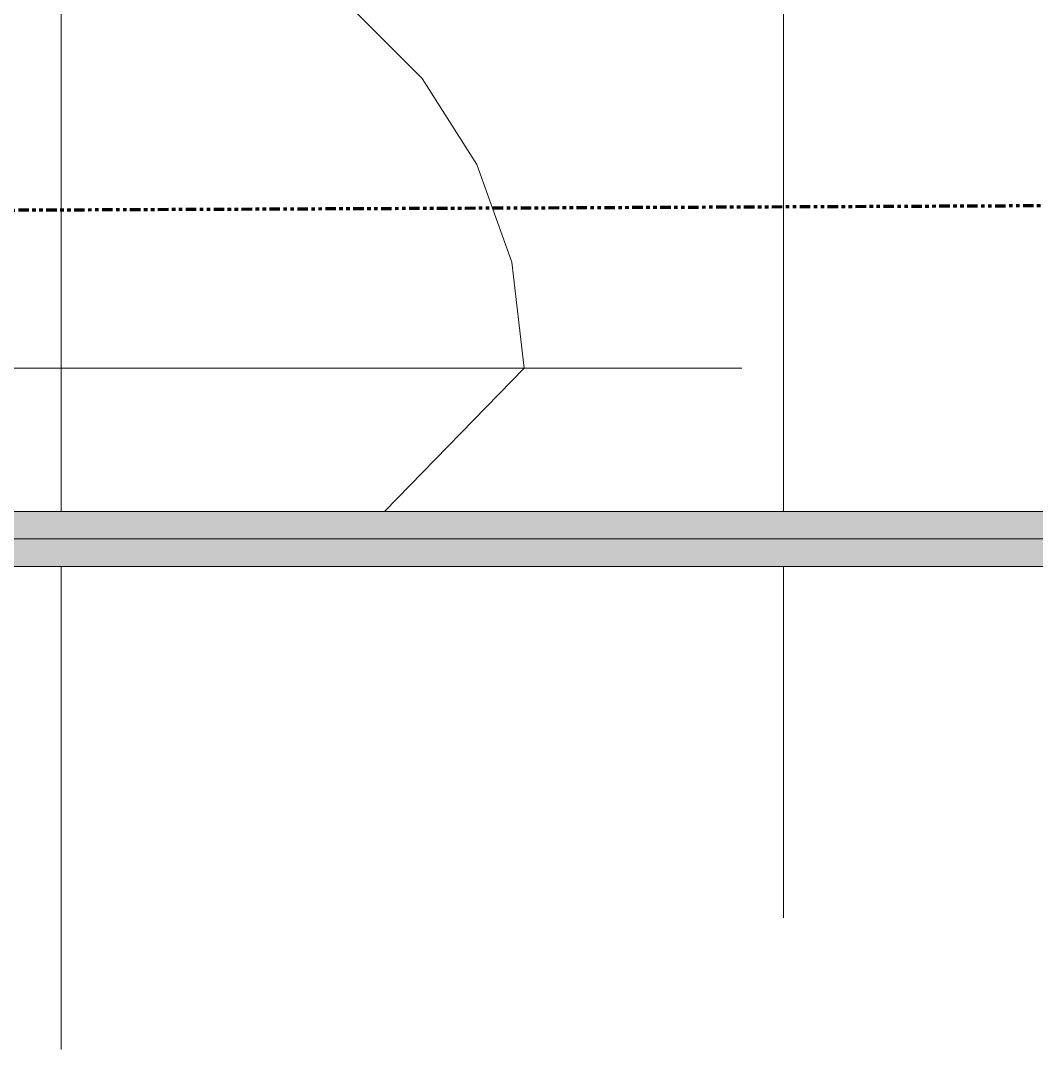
# Model space of a CAD drawing. Header units: inches. Extents: x 9391 to 11530, y 1186 to 2858.
# Drawn here: x 11206.75 to 11243.15, y 2586.29 to 2623.14 of the extents above; entities that cross this region are included whole.
import ezdxf

# ---------------------------------------------------------------- set-up
doc = ezdxf.new("R2010")
doc.units = ezdxf.units.IN
doc.header["$MEASUREMENT"] = 0
doc.linetypes.add('Double Dash 3_8_', pattern=[1, 0.375, -0.125, 0.125, -0.125, 0.125, -0.125])
for name, color, linetype, lineweight in [('A-DETL-GENF-1', 254, 'Continuous', 9), ('A-FLOR-HRAL', 11, 'Continuous', 9), ('C-PROP-LINE', 91, 'Double Dash 3_8_', 211)]:
    doc.layers.add(name, color=color, linetype=linetype, lineweight=lineweight)

# ---------------------------------------------------------------- blocks, each defined once
blk = doc.blocks.new('holly 26751 - holly 26751-1542755-FLOOR PLAN - ROOF')
at = {"layer": 'A-DETL-GENF-1'}
for p, q in [((0, -2.304), (0, -3.474)), ((0, -3.474), (0, -3.644)), ((0, -3.644), (0, -3.76)), ((0, -3.76), (0, -4.313)), ((0, -4.313), (0, -4.388)), ((0, -4.388), (0, -4.821)), ((0, -4.821), (0, -5.05)), ((0, -5.05), (0, -5.255)), ((0, -5.255), (0, -5.395)), ((0, -5.395), (0, -5.429)), ((0, -5.429), (0, -5.548)), ((0, -5.548), (0, -5.685)), ((0, -5.685), (0, -5.826)), ((0, -5.826), (0, -5.958)), ((0, -5.958), (0, -6.069)), ((0, -6.069), (0, -6.145)), ((0, -6.145), (0, -6.173)), ((0, -6.173), (0, -6.394)), ((0, -6.394), (0, -6.655)), ((0, -6.655), (0, -6.93)), ((0, -6.93), (0, -7.195)), ((0, -7.195), (0, -7.422)), ((0, -7.422), (0, -7.586)), ((0, -7.586), (0, -7.661)), ((0, -7.661), (0, -8.088)), ((0, -8.088), (0, -8.108)), ((0, -8.108), (0, -8.201)), ((0, -8.201), (0, -8.943)), ((0, -8.794), (0, -8.776)), ((0, -8.776), (0, -8.791)), ((0, -8.791), (0, -8.852)), ((0, -9.001), (0, -8.794)), ((0, -8.852), (0, -9.128)), ((0, -8.943), (0, -9.001)), ((0, -9.128), (0, -10.399)), ((0, -10.399), (0, -10.489)), ((0, -10.489), (0, -12.572)), ((0, -12.572), (0, -12.126)), ((0, -12.126), (0, -13.316)), ((0, -14.358), (0, -13.316)), ((0, -14.358), (0, -15.548)), ((0, -15.548), (0, -15.995)), ((0, -15.995), (0, -16.143)), ((0, -16.143), (0, -17.632)), ((0, -17.632), (0, -16.888)), ((0, -16.888), (0, -17.185)), ((0, -17.185), (0, -20.459)), ((0, -19.908), (0, -19.219)), ((0, -20.792), (0, -19.908)), ((0, -20.459), (0, -20.31)), ((0, -20.31), (0, -20.384)), ((0, -20.384), (0, -20.547)), ((0, -20.547), (0, -20.775)), ((0, -22.753), (0, -25.37)), ((0, -25.37), (0, -24.774)), ((0, -24.774), (0, -24.923)), ((0, -24.923), (0, -25.667)), ((0, -25.667), (0, -27.751)), ((0, -27.751), (0, -28.048)), ((0, -28.048), (0, -27.899)), ((0, -27.899), (0, -28.346)), ((0, -28.346), (0, -28.583)), ((0, -28.583), (0, -28.856)), ((0, -28.856), (0, -29.139)), ((0, -29.139), (0, -29.403)), ((0, -29.403), (0, -29.625)), ((0, -29.625), (0, -29.777)), ((0, -29.777), (0, -29.834)), ((0, -29.834), (0, -30.727)), ((0, -30.73), (0, -30.429)), ((0, -30.429), (0, -30.477)), ((0, -30.477), (0, -30.771)), ((0, -30.727), (0, -31.068)), ((0, -30.747), (0, -30.727)), ((0, -30.727), (0, -30.935)), ((0, -30.987), (0, -30.73)), ((0, -30.818), (0, -30.747)), ((0, -30.771), (0, -31.263)), ((0, -31.26), (0, -30.818)), ((0, -30.935), (0, -32.951)), ((0, -31.174), (0, -30.987)), ((0, -31.068), (0, -31.24)), ((0, -31.267), (0, -31.174)), ((0, -31.24), (0, -31.267)), ((0, -31.322), (0, -31.26)), ((0, -31.263), (0, -31.322)), ((0, -31.374), (0, -31.322)), ((0, -31.322), (0, -31.416)), ((0, -31.477), (0, -31.374)), ((0, -31.616), (0, -31.477)), ((0, -31.774), (0, -31.616)), ((0, -31.918), (0, -31.768)), ((0, -31.768), (0, -32.364)), ((0, -31.937), (0, -31.774)), ((0, -32.591), (0, -31.918)), ((0, -32.089), (0, -31.937)), ((0, -32.215), (0, -32.089)), ((0, -32.661), (0, -32.215)), ((0, -33.06), (0, -32.364)), ((0, -32.364), (0, -32.645)), ((0, -32.364), (0, -33.405)), ((0, -32.666), (0, -32.591)), ((0, -32.645), (0, -32.675)), ((0, -32.675), (0, -32.659)), ((0, -32.659), (0, -32.666)), ((0, -33.703), (0, -32.661)), ((0, -32.661), (0, -32.959)), ((0, -34.893), (0, -32.661)), ((0, -32.951), (0, -33.108)), ((0, -32.959), (0, -34.298)), ((0, -33.12), (0, -33.06)), ((0, -33.108), (0, -33.12)), ((0, -35.18), (0, -33.108)), ((0, -33.108), (0, -34.893)), ((0, -33.405), (0, -33.703)), ((0, -34.298), (0, -34.149)), ((0, -34.149), (0, -35.14)), ((0, -35.14), (0, -35.274)), ((0, -35.34), (0, -35.18)), ((0, -35.274), (0, -35.34))]:
    blk.add_line(p, q, dxfattribs=at)
blk = doc.blocks.new('magnolia 26756 - magnolia 26756-V110-FLOOR PLAN - ROOF')
at = {"layer": 'A-DETL-GENF-1'}
for p, q in [((0, 11.923), (0, 14.121)), ((0, 13.199), (0, 12.304)), ((10.372, 12.942), (12.942, 10.372)), ((0, 12.304), (0, 12.095)), ((0, 12.095), (0, 11.97)), ((0, 11.953), (0, 12.066)), ((0, 12.066), (0, 11.691)), ((0, 11.97), (0, 11.953)), ((0, 11.4), (0, 11.923)), ((0, 11.691), (0, 11.351)), ((0, 10.869), (0, 11.4)), ((0, 11.351), (0, 10.417)), ((0, -5.132), (0, 10.933)), ((0, 10.933), (0, 10.847)), ((0, 10.814), (0, 10.869)), ((0, 10.847), (0, 10.791)), ((0, 10.776), (0, 10.814)), ((0, 10.791), (0, 10.762)), ((0, 10.758), (0, 10.776)), ((0, 10.762), (0, 10.758)), ((0, 10.417), (0, 10.09)), ((12.942, 10.372), (14.902, 7.292)), ((0, 10.09), (0, 9.733)), ((0, 9.733), (0, 9.283)), ((0, 9.283), (0, 9.122)), ((0, 9.122), (0, 8.999)), ((0, 8.999), (0, 8.907)), ((0, 8.907), (0, 8.799)), ((0, 8.799), (0, 8.585)), ((0, 8.585), (0, 8.333)), ((0, 8.333), (0, 8.057)), ((0, 8.057), (0, 7.775)), ((0, 7.775), (0, 7.5)), ((0, 7.5), (0, 7.247)), ((0, 7.247), (0, 7.033)), ((0, 7.033), (0, 6.281)), ((14.902, 7.292), (16.151, 3.801)), ((0, 6.281), (0, 5.713)), ((0, 5.713), (0, 5.443)), ((0, 5.2), (0, 5.479)), ((0, 5.479), (0, 5.462)), ((0, 5.462), (0, 5.384)), ((0, 5.443), (0, 5.2)), ((0, 5.384), (0, 5.033)), ((0, 5.033), (0, 4.537)), ((0, 4.537), (0, 4.077)), ((0, 4.077), (0, 3.662)), ((16.151, 3.801), (16.589, 0)), ((0, 3.662), (0, 3.304)), ((0, 3.304), (0, 3.012)), ((0, 3.012), (0, 2.796)), ((0, 2.796), (0, 2.666)), ((0, 2.666), (0, 1.882)), ((0, 2.466), (0, 2.584)), ((0, 2.584), (0, 2.516)), ((0, 2.516), (0, 2.362)), ((0, 2.41), (0, 2.466)), ((0, 2.287), (0, 2.41)), ((0, 2.362), (0, 2.1)), ((0, 2.09), (0, 2.287)), ((0, 2.1), (0, 1.726)), ((0, 0.432), (0, 2.09)), ((0, 1.882), (0, 1.251)), ((0, 1.726), (0, 1.471)), ((0, 1.471), (0, 1.304)), ((0, 1.304), (0, 1.196)), ((0, 1.035), (0, 1.267)), ((0, 1.267), (0, 0.495)), ((0, 1.251), (0, 1.067)), ((0, 1.196), (0, 0.933)), ((0, 1.067), (0, 1.086)), ((0, 1.086), (0, 1.044)), ((0, 1.044), (0, 0.979)), ((0, 0.936), (0, 1.035)), ((0, 0.979), (0, 0.93)), ((0, 0.93), (0, 0.936)), ((0, 0.933), (0, 0.102)), ((0, 0.495), (0, 0.424)), ((0, 0.406), (0, 0.432)), ((0, 0.424), (0, 0.406)), ((-1.471, 0), (-1.304, 0)), ((-1.304, 0), (-1.196, 0)), ((-1.196, 0), (-0.933, 0)), ((-0.933, 0), (-0.103, 0)), ((-0.103, 0), (2.133, 0)), ((0, 0.102), (0, -2.133)), ((1.825, 0), (1.78, 0)), ((1.78, 0), (1.788, 0)), ((1.788, 0), (1.867, 0)), ((2.076, 0), (1.825, 0)), ((1.867, 0), (4.463, 0)), ((2.133, 0), (2.076, 0)), ((4.463, 0), (6.666, 0)), ((4.842, 0), (4.632, 0)), ((4.632, 0), (4.644, 0)), ((4.644, 0), (5.23, 0)), ((6.666, 0), (4.842, 0)), ((5.23, 0), (6.019, 0)), ((6.019, 0), (7.6, 0)), ((7.404, 0), (7.2, 0)), ((7.2, 0), (7.842, 0)), ((7.87, 0), (7.404, 0)), ((7.6, 0), (7.794, 0)), ((7.794, 0), (7.947, 0)), ((7.842, 0), (8.497, 0)), ((8.24, 0), (7.87, 0)), ((7.947, 0), (8.199, 0)), ((8.199, 0), (8.362, 0)), ((8.723, 0), (8.24, 0)), ((8.45, 0), (8.266, 0)), ((8.266, 0), (9.94, 0)), ((8.362, 0), (8.45, 0)), ((8.497, 0), (9.149, 0)), ((9.333, 0), (8.723, 0)), ((9.149, 0), (10.391, 0)), ((9.477, 0), (9.333, 0)), ((9.679, 0), (9.477, 0)), ((10.48, 0), (9.679, 0)), ((9.94, 0), (10.249, 0)), ((10.249, 0), (10.457, 0)), ((10.391, 0), (11.459, 0)), ((10.457, 0), (10.533, 0)), ((10.533, 0), (10.48, 0)), ((11.459, 0), (11.598, 0)), ((11.598, 0), (11.881, 0)), ((11.881, 0), (12.138, 0)), ((12.138, 0), (12.246, 0)), ((12.246, 0), (12.333, 0)), ((12.333, 0), (12.451, 0)), ((12.451, 0), (12.501, 0)), ((12.501, 0), (12.534, 0)), ((12.534, 0), (12.586, 0)), ((12.586, 0), (12.707, 0)), ((12.707, 0), (12.933, 0)), ((12.933, 0), (13.286, 0)), ((13.286, 0), (13.413, 0)), ((13.413, 0), (13.985, 0)), ((13.985, 0), (14.123, 0)), ((14.123, 0), (14.275, 0)), ((14.275, 0), (14.437, 0)), ((14.437, 0), (14.603, 0)), ((14.603, 0), (14.77, 0)), ((14.77, 0), (14.932, 0)), ((14.932, 0), (15.161, 0)), ((15.161, 0), (15.873, 0)), ((15.873, 0), (16.71, 0)), ((16.71, 0), (17.096, 0)), ((17.096, 0), (17.416, 0)), ((17.416, 0), (17.565, 0)), ((17.445, 0), (17.422, 0)), ((17.422, 0), (17.465, 0)), ((17.732, 0), (17.445, 0)), ((17.465, 0), (17.599, 0)), ((17.565, 0), (17.671, 0)), ((17.599, 0), (17.868, 0)), ((17.671, 0), (17.705, 0)), ((17.705, 0), (17.726, 0)), ((17.726, 0), (17.732, 0)), ((17.868, 0), (18.034, 0)), ((18.034, 0), (18.131, 0)), ((18.131, 0), (18.259, 0)), ((18.259, 0), (18.36, 0)), ((18.36, 0), (18.532, 0)), ((18.532, 0), (18.961, 0)), ((18.961, 0), (19.363, 0)), ((19.363, 0), (19.701, 0)), ((19.921, 0), (19.599, 0)), ((19.599, 0), (21.356, 0)), ((19.701, 0), (19.932, 0)), ((20.019, 0), (19.921, 0)), ((19.932, 0), (20.019, 0)), ((22.013, 0), (20.465, 0)), ((21.356, 0), (21.706, 0)), ((21.706, 0), (21.954, 0)), ((21.954, 0), (22.065, 0)), ((22.065, 0), (22.013, 0)), ((6.833, 0), (-3.186, 0)), ((-0.432, 0), (-2.09, 0)), ((-1.882, 0), (-1.251, 0)), ((-1.035, 0), (-1.267, 0)), ((-1.267, 0), (-0.495, 0)), ((-1.251, 0), (-1.067, 0)), ((-1.067, 0), (-1.086, 0)), ((-1.086, 0), (-1.044, 0)), ((-1.044, 0), (-0.979, 0)), ((-0.936, 0), (-1.035, 0)), ((-0.979, 0), (-0.93, 0)), ((-0.93, 0), (-0.936, 0)), ((-0.495, 0), (-0.424, 0)), ((-0.406, 0), (-0.432, 0)), ((-0.424, 0), (-0.406, 0)), ((7.156, 0), (6.833, 0)), ((7.553, 0), (7.156, 0)), ((7.993, 0), (7.553, 0)), ((8.443, 0), (7.993, 0)), ((8.871, 0), (8.443, 0)), ((9.245, 0), (8.871, 0)), ((9.533, 0), (9.245, 0)), ((13.536, 0), (9.533, 0)), ((16.589, 0), (11.589, -5.129)), ((13.243, 0), (12.399, 0)), ((12.399, 0), (12.581, 0)), ((12.581, 0), (12.768, 0)), ((12.768, 0), (12.983, 0)), ((12.983, 0), (14.532, 0)), ((13.605, 0), (13.243, 0)), ((14.449, 0), (13.332, 0)), ((13.332, 0), (14.028, 0)), ((13.564, 0), (13.466, 0)), ((13.466, 0), (13.554, 0)), ((14.132, 0), (13.536, 0)), ((13.554, 0), (13.635, 0)), ((13.683, 0), (13.564, 0)), ((13.927, 0), (13.605, 0)), ((13.635, 0), (13.704, 0)), ((13.819, 0), (13.683, 0)), ((13.704, 0), (13.755, 0)), ((13.775, 0), (13.732, 0)), ((13.732, 0), (13.886, 0)), ((13.755, 0), (13.78, 0)), ((13.78, 0), (13.775, 0)), ((14.26, 0), (13.819, 0)), ((13.886, 0), (14.029, 0)), ((14.211, 0), (13.927, 0)), ((14.028, 0), (14.399, 0)), ((14.029, 0), (14.166, 0)), ((14.507, 0), (14.132, 0)), ((14.166, 0), (14.614, 0)), ((14.457, 0), (14.211, 0)), ((14.399, 0), (14.26, 0)), ((14.655, 0), (14.449, 0)), ((14.666, 0), (14.457, 0)), ((14.684, 0), (14.507, 0)), ((14.532, 0), (14.642, 0)), ((14.614, 0), (14.799, 0)), ((14.642, 0), (14.692, 0)), ((14.818, 0), (14.655, 0)), ((14.84, 0), (14.666, 0)), ((14.692, 0), (14.684, 0)), ((14.799, 0), (15.038, 0)), ((14.932, 0), (14.818, 0)), ((15.183, 0), (14.84, 0)), ((15.177, 0), (14.932, 0)), ((14.932, 0), (15.832, 0)), ((15.087, 0), (14.932, 0)), ((15.038, 0), (15.183, 0)), ((15.216, 0), (15.087, 0)), ((15.651, 0), (15.177, 0)), ((15.183, 0), (15.345, 0)), ((15.319, 0), (15.183, 0)), ((15.703, 0), (15.199, 0)), ((15.199, 0), (16.958, 0)), ((15.329, 0), (15.216, 0)), ((15.466, 0), (15.319, 0)), ((15.436, 0), (15.329, 0)), ((15.345, 0), (15.443, 0)), ((15.549, 0), (15.436, 0)), ((15.443, 0), (15.603, 0)), ((17.156, 0), (15.466, 0)), ((15.832, 0), (15.549, 0)), ((16.324, 0), (15.599, 0)), ((15.599, 0), (15.645, 0)), ((15.603, 0), (15.866, 0)), ((15.649, 0), (15.64, 0)), ((15.64, 0), (15.649, 0)), ((15.645, 0), (15.649, 0)), ((15.649, 0), (15.703, 0)), ((16.432, 0), (15.651, 0)), ((15.803, 0), (15.703, 0)), ((15.703, 0), (15.832, 0)), ((15.862, 0), (15.803, 0)), ((15.832, 0), (16.066, 0)), ((15.866, 0), (15.862, 0)), ((19.399, 0), (15.932, 0)), ((15.932, 0), (16.229, 0)), ((16.066, 0), (16.384, 0)), ((16.229, 0), (17.41, 0)), ((16.307, 0), (16.266, 0)), ((16.266, 0), (16.492, 0)), ((18.039, 0), (16.307, 0)), ((16.817, 0), (16.324, 0)), ((16.384, 0), (16.762, 0)), ((16.544, 0), (16.399, 0)), ((16.399, 0), (17.601, 0)), ((16.602, 0), (16.432, 0)), ((16.492, 0), (16.666, 0)), ((16.706, 0), (16.544, 0)), ((17.429, 0), (16.602, 0)), ((16.666, 0), (16.816, 0)), ((16.885, 0), (16.706, 0)), ((16.762, 0), (18.158, 0)), ((16.816, 0), (17.014, 0)), ((16.978, 0), (16.817, 0)), ((17.503, 0), (16.885, 0)), ((16.958, 0), (17.732, 0)), ((17.083, 0), (16.978, 0)), ((17.014, 0), (17.678, 0)), ((17.36, 0), (17.083, 0)), ((17.517, 0), (17.156, 0)), ((17.865, 0), (17.36, 0)), ((17.41, 0), (17.609, 0)), ((17.599, 0), (17.429, 0)), ((17.732, 0), (17.503, 0)), ((17.526, 0), (17.507, 0)), ((17.507, 0), (17.599, 0)), ((17.73, 0), (17.517, 0)), ((17.598, 0), (17.526, 0)), ((17.965, 0), (17.598, 0)), ((17.601, 0), (17.813, 0)), ((17.609, 0), (17.732, 0)), ((17.678, 0), (17.852, 0)), ((17.732, 0), (17.73, 0)), ((17.813, 0), (17.914, 0)), ((17.852, 0), (17.965, 0)), ((17.914, 0), (17.865, 0)), ((18.424, 0), (18.039, 0)), ((18.158, 0), (18.68, 0)), ((18.653, 0), (18.424, 0)), ((18.971, 0), (18.653, 0)), ((18.68, 0), (19.215, 0)), ((19.327, 0), (18.971, 0)), ((19.163, 0), (19.065, 0)), ((19.065, 0), (19.554, 0)), ((19.334, 0), (19.163, 0)), ((19.215, 0), (19.403, 0)), ((19.671, 0), (19.327, 0)), ((19.553, 0), (19.334, 0)), ((19.893, 0), (19.399, 0)), ((19.403, 0), (19.767, 0)), ((19.739, 0), (19.465, 0)), ((19.465, 0), (19.822, 0)), ((19.794, 0), (19.553, 0)), ((19.554, 0), (19.714, 0)), ((19.953, 0), (19.671, 0)), ((19.714, 0), (20.132, 0)), ((20.044, 0), (19.739, 0)), ((19.767, 0), (19.957, 0)), ((20.032, 0), (19.794, 0)), ((19.822, 0), (20.956, 0)), ((20.132, 0), (19.893, 0)), ((20.123, 0), (19.953, 0)), ((19.957, 0), (20.265, 0)), ((20.242, 0), (20.032, 0)), ((20.265, 0), (20.044, 0)), ((20.132, 0), (20.123, 0)), ((20.203, 0), (20.132, 0)), ((21.226, 0), (20.203, 0)), ((20.865, 0), (20.242, 0)), ((20.465, 0), (21.433, 0)), ((20.9, 0), (20.865, 0)), ((20.978, 0), (20.9, 0)), ((20.956, 0), (21.137, 0)), ((21.311, 0), (20.978, 0)), ((21.137, 0), (21.265, 0)), ((21.339, 0), (21.226, 0)), ((21.265, 0), (21.339, 0)), ((21.405, 0), (21.311, 0)), ((21.465, 0), (21.405, 0)), ((21.433, 0), (21.63, 0)), ((21.479, 0), (21.465, 0)), ((21.465, 0), (21.604, 0)), ((21.8, 0), (21.465, 0)), ((21.516, 0), (21.479, 0)), ((21.865, 0), (21.516, 0)), ((21.604, 0), (21.727, 0)), ((21.63, 0), (21.779, 0)), ((21.727, 0), (22.188, 0)), ((21.779, 0), (21.865, 0)), ((22.7, 0), (21.8, 0)), ((22.364, 0), (22.109, 0)), ((22.109, 0), (22.132, 0)), ((22.132, 0), (22.259, 0)), ((22.188, 0), (22.332, 0)), ((22.259, 0), (23.165, 0)), ((22.332, 0), (22.383, 0)), ((22.383, 0), (22.364, 0)), ((23.664, 0), (22.7, 0)), ((23.165, 0), (24.07, 0)), ((24.398, 0), (23.664, 0)), ((24.07, 0), (24.26, 0)), ((24.26, 0), (24.379, 0)), ((24.379, 0), (24.398, 0)), ((0, -1.825), (0, -1.78)), ((0, -1.78), (0, -1.788)), ((0, -1.788), (0, -1.867)), ((0, -2.076), (0, -1.825)), ((0, -1.867), (0, -4.463)), ((0, -2.133), (0, -2.076)), ((0, -4.463), (0, -5.132)), ((0, -4.842), (0, -4.632)), ((0, -4.632), (0, -4.644)), ((0, -4.644), (0, -5.132)), ((0, -5.132), (0, -4.842)), ((0, -7.094), (0, -7.6)), ((0, -7.404), (0, -7.2)), ((0, -7.2), (0, -7.842)), ((0, -7.87), (0, -7.404)), ((0, -7.6), (0, -7.794)), ((0, -7.794), (0, -7.947)), ((0, -7.842), (0, -8.497)), ((0, -8.24), (0, -7.87)), ((0, -7.947), (0, -8.199)), ((0, -8.199), (0, -8.362)), ((0, -8.723), (0, -8.24)), ((0, -8.45), (0, -8.266)), ((0, -8.266), (0, -9.94)), ((0, -8.362), (0, -8.45)), ((0, -8.497), (0, -9.149)), ((0, -9.333), (0, -8.723)), ((0, -9.149), (0, -10.391)), ((0, -9.477), (0, -9.333)), ((0, -9.679), (0, -9.477)), ((0, -10.48), (0, -9.679)), ((0, -9.94), (0, -10.249)), ((0, -10.249), (0, -10.457)), ((0, -10.391), (0, -11.459)), ((0, -10.457), (0, -10.533)), ((0, -10.533), (0, -10.48)), ((0, -11.459), (0, -11.598)), ((0, -11.598), (0, -11.881)), ((0, -11.881), (0, -12.138)), ((0, -12.138), (0, -12.246)), ((0, -12.246), (0, -12.333)), ((0, -12.333), (0, -12.451)), ((0, -12.451), (0, -12.501)), ((0, -12.501), (0, -12.534)), ((0, -12.534), (0, -12.586)), ((0, -12.586), (0, -12.707)), ((0, -12.707), (0, -12.933)), ((0, -12.933), (0, -13.286)), ((0, -13.286), (0, -13.413)), ((0, -14.449), (0, -13.332)), ((0, -13.332), (0, -14.028)), ((0, -13.413), (0, -13.985)), ((0, -13.564), (0, -13.466)), ((0, -13.466), (0, -13.554)), ((0, -13.554), (0, -13.635)), ((0, -13.683), (0, -13.564)), ((0, -13.635), (0, -13.704)), ((0, -13.819), (0, -13.683)), ((0, -13.704), (0, -13.755)), ((0, -13.775), (0, -13.732)), ((0, -13.732), (0, -13.886)), ((0, -13.755), (0, -13.78)), ((0, -13.78), (0, -13.775)), ((0, -14.26), (0, -13.819)), ((0, -13.886), (0, -14.029)), ((0, -13.985), (0, -14.123)), ((0, -14.028), (0, -14.399)), ((0, -14.029), (0, -14.166)), ((0, -14.123), (0, -14.275)), ((0, -14.166), (0, -14.614)), ((0, -14.399), (0, -14.26)), ((0, -14.275), (0, -14.437)), ((0, -14.437), (0, -14.603)), ((0, -14.655), (0, -14.449)), ((0, -14.603), (0, -14.77)), ((0, -14.614), (0, -14.799)), ((0, -14.818), (0, -14.655)), ((0, -14.77), (0, -14.932)), ((0, -14.799), (0, -15.038)), ((0, -14.932), (0, -14.818)), ((0, -14.932), (0, -15.161)), ((0, -15.177), (0, -14.932)), ((0, -14.932), (0, -15.832)), ((0, -15.087), (0, -14.932)), ((0, -15.038), (0, -15.183)), ((0, -15.216), (0, -15.087)), ((0, -15.161), (0, -15.873)), ((0, -15.651), (0, -15.177)), ((0, -15.183), (0, -15.345)), ((0, -15.703), (0, -15.199)), ((0, -15.199), (0, -16.958)), ((0, -15.329), (0, -15.216)), ((0, -15.436), (0, -15.329)), ((0, -15.345), (0, -15.443)), ((0, -15.549), (0, -15.436)), ((0, -15.443), (0, -15.603)), ((0, -15.832), (0, -15.549)), ((0, -16.324), (0, -15.599)), ((0, -15.599), (0, -15.645)), ((0, -15.603), (0, -15.866)), ((0, -15.649), (0, -15.64)), ((0, -15.64), (0, -15.649)), ((0, -15.645), (0, -15.649)), ((0, -15.649), (0, -15.703)), ((0, -16.432), (0, -15.651)), ((0, -15.803), (0, -15.703)), ((0, -15.703), (0, -15.832)), ((0, -15.862), (0, -15.803)), ((0, -15.832), (0, -16.066)), ((0, -15.866), (0, -15.862)), ((0, -15.873), (0, -16.71)), ((0, -16.066), (0, -16.384)), ((0, -16.307), (0, -16.266)), ((0, -16.266), (0, -16.492)), ((0, -18.039), (0, -16.307)), ((0, -16.817), (0, -16.324)), ((0, -16.384), (0, -16.762)), ((0, -16.544), (0, -16.399)), ((0, -16.399), (0, -17.601)), ((0, -16.602), (0, -16.432)), ((0, -16.492), (0, -16.666)), ((0, -16.706), (0, -16.544)), ((0, -17.429), (0, -16.602)), ((0, -16.666), (0, -16.816)), ((0, -16.885), (0, -16.706)), ((0, -16.71), (0, -17.096)), ((0, -16.762), (0, -18.158)), ((0, -16.816), (0, -17.014)), ((0, -16.978), (0, -16.817)), ((0, -17.503), (0, -16.885)), ((0, -16.958), (0, -17.732)), ((0, -17.083), (0, -16.978)), ((0, -17.014), (0, -17.678)), ((0, -17.36), (0, -17.083)), ((0, -17.096), (0, -17.416)), ((0, -17.865), (0, -17.36)), ((0, -17.416), (0, -17.565)), ((0, -17.445), (0, -17.422)), ((0, -17.422), (0, -17.465)), ((0, -17.599), (0, -17.429)), ((0, -17.732), (0, -17.445)), ((0, -17.465), (0, -17.599)), ((0, -17.732), (0, -17.503)), ((0, -17.526), (0, -17.507)), ((0, -17.507), (0, -17.599)), ((0, -17.598), (0, -17.526)), ((0, -17.565), (0, -17.671)), ((0, -17.965), (0, -17.598)), ((0, -17.599), (0, -17.868)), ((0, -17.601), (0, -17.813)), ((0, -17.671), (0, -17.705)), ((0, -17.678), (0, -17.852)), ((0, -17.705), (0, -17.726)), ((0, -17.726), (0, -17.732)), ((0, -17.813), (0, -17.914)), ((0, -17.852), (0, -17.965)), ((0, -17.914), (0, -17.865)), ((0, -17.868), (0, -18.034)), ((0, -18.034), (0, -18.131)), ((0, -18.424), (0, -18.039)), ((0, -18.131), (0, -18.259)), ((0, -18.158), (0, -18.68)), ((0, -18.259), (0, -18.36)), ((0, -18.36), (0, -18.532)), ((0, -18.653), (0, -18.424)), ((0, -18.532), (0, -18.961)), ((0, -18.971), (0, -18.653)), ((0, -18.68), (0, -19.215)), ((0, -18.961), (0, -19.363)), ((0, -19.327), (0, -18.971)), ((0, -19.163), (0, -19.065)), ((0, -19.065), (0, -19.554)), ((0, -19.334), (0, -19.163)), ((0, -19.215), (0, -19.403)), ((0, -19.671), (0, -19.327)), ((0, -19.553), (0, -19.334)), ((0, -19.363), (0, -19.701)), ((0, -19.403), (0, -19.767)), ((0, -19.739), (0, -19.465)), ((0, -19.465), (0, -19.822)), ((0, -19.794), (0, -19.553)), ((0, -19.554), (0, -19.714)), ((0, -19.921), (0, -19.599)), ((0, -19.599), (0, -21.356)), ((0, -19.953), (0, -19.671)), ((0, -19.701), (0, -19.932)), ((0, -19.714), (0, -20.132)), ((0, -20.044), (0, -19.739)), ((0, -19.767), (0, -19.957)), ((0, -20.032), (0, -19.794)), ((0, -19.822), (0, -20.956)), ((0, -20.019), (0, -19.921)), ((0, -19.932), (0, -20.019)), ((0, -20.123), (0, -19.953)), ((0, -19.957), (0, -20.265)), ((0, -20.242), (0, -20.032)), ((0, -20.265), (0, -20.044)), ((0, -20.132), (0, -20.123)), ((0, -20.865), (0, -20.242)), ((0, -22.013), (0, -20.465)), ((0, -20.465), (0, -21.433)), ((0, -21.226), (0, -20.594)), ((0, -20.9), (0, -20.865)), ((0, -20.978), (0, -20.9)), ((0, -20.956), (0, -21.137)), ((0, -21.311), (0, -20.978)), ((0, -21.137), (0, -21.265)), ((0, -21.339), (0, -21.226)), ((0, -21.265), (0, -21.339)), ((0, -21.405), (0, -21.311)), ((0, -21.356), (0, -21.706)), ((0, -21.465), (0, -21.405)), ((0, -21.433), (0, -21.63)), ((0, -21.479), (0, -21.465)), ((0, -21.465), (0, -21.604)), ((0, -21.8), (0, -21.465)), ((0, -21.516), (0, -21.479)), ((0, -21.865), (0, -21.516)), ((0, -21.604), (0, -21.727)), ((0, -21.63), (0, -21.779)), ((0, -21.706), (0, -21.954)), ((0, -21.727), (0, -22.188)), ((0, -21.779), (0, -21.865)), ((0, -22.7), (0, -21.8)), ((0, -21.954), (0, -22.065)), ((0, -22.065), (0, -22.013)), ((0, -22.364), (0, -22.109)), ((0, -22.109), (0, -22.132)), ((0, -22.132), (0, -22.259)), ((0, -22.188), (0, -22.332)), ((0, -22.259), (0, -23.165)), ((0, -22.332), (0, -22.383)), ((0, -22.383), (0, -22.364)), ((0, -23.664), (0, -22.7)), ((0, -23.165), (0, -24.07)), ((0, -24.398), (0, -23.664)), ((0, -24.07), (0, -24.26)), ((0, -24.26), (0, -24.379)), ((0, -24.379), (0, -24.398))]:
    blk.add_line(p, q, dxfattribs=at)
blk = doc.blocks.new('Railing - Railing-1679211-FLOOR PLAN - ROOF')
at = {"layer": 'A-FLOR-HRAL'}
blk.add_hatch(color=256, dxfattribs=at).paths.add_polyline_path([(-2604.579, 11250.367), (-2604.579, 11314.311), (-2605.564, 11315.248), (-2605.545, 11294.054), (-2605.563, 11288.435), (-2605.564, 11246.879), (-2605.539, 10123.782), (-2604.579, 10123.782), (-2604.579, 11249.204)], flags=0)
h = blk.add_hatch(color=256, dxfattribs=at)
h.paths.add_polyline_path([(-2604.579, 10402.812), (-2604.579, 10402.812), (-2604.21, 10401.728)], flags=0)
h.paths.add_polyline_path([(-2603.595, 11291.059), (-2603.615, 11308.017), (-2603.62, 11313.352), (-2604.579, 11314.311), (-2604.579, 10123.782), (-2603.595, 10123.782), (-2603.602, 10142.954), (-2603.595, 10153.858), (-2603.595, 11290.745)], flags=0)
h.paths.add_polyline_path([(-2603.633, 10150.709), (-2603.633, 10150.709), (-2603.633, 10151.674)], flags=0)
h.paths.add_polyline_path([(-2603.883, 10291.2), (-2603.883, 10291.2), (-2603.883, 10291.35)], flags=0)
h.paths.add_polyline_path([(-2603.883, 10295.851), (-2603.884, 10295.851), (-2604.195, 10295.851)], flags=0)
h.paths.add_polyline_path([(-2604.203, 11209.375), (-2604.203, 11209.375), (-2604.203, 11209.675)], flags=0)
h.paths.add_polyline_path([(-2604.203, 10298.061), (-2604.203, 10298.061), (-2604.203, 10298.176)], flags=0)
h.paths.add_polyline_path([(-2604.203, 10223.769), (-2604.203, 10223.768), (-2604.203, 10224.546)], flags=0)
h.paths.add_polyline_path([(-2604.203, 10223.468), (-2604.203, 10223.468), (-2604.203, 10223.768)], flags=0)
h.paths.add_polyline_path([(-2604.203, 10800.432), (-2604.203, 10800.431), (-2604.203, 10801.522)], flags=0)
h.paths.add_polyline_path([(-2604.203, 11005.054), (-2604.203, 11005.053), (-2604.203, 11006.144)], flags=0)
h.paths.add_polyline_path([(-2604.203, 11060.86), (-2604.203, 11060.859), (-2604.203, 11061.95)], flags=0)
h.paths.add_polyline_path([(-2604.203, 11098.064), (-2604.203, 11098.063), (-2604.203, 11099.154)], flags=0)
h.paths.add_polyline_path([(-2604.203, 10465.595), (-2604.203, 10465.594), (-2604.203, 10466.685)], flags=0)
h.paths.add_polyline_path([(-2604.203, 10186.565), (-2604.203, 10186.564), (-2604.203, 10187.655)], flags=0)
for p, q in [((-2605.564, 11315.296), (-2605.564, 10123.782)), ((-2604.579, 10123.782), (-2604.579, 11314.311)), ((-2603.595, 10123.782), (-2603.595, 11313.327))]:
    blk.add_line(p, q, dxfattribs=at)
blk = doc.blocks.new('Family - ___-1646256-FLOOR PLAN - ROOF')
at = {"layer": 'C-PROP-LINE'}
blk.add_line((-2608.445, 9390.686), (-2616.713, 11287.658), dxfattribs=at)

msp = doc.modelspace()

# ---------------------------------------------------------------- block references
at = {"layer": 'A-DETL-GENF-1'}
for name, p in [('holly 26751 - holly 26751-1542755-FLOOR PLAN - ROOF', (11234.092, 2626.35)), ('magnolia 26756 - magnolia 26756-V110-FLOOR PLAN - ROOF', (11208.201, 2610.692))]:
    msp.add_blockref(name, p, dxfattribs=at)
at = {"layer": 'A-FLOR-HRAL', "rotation": 270.0000000000005}
msp.add_blockref('Railing - Railing-1679211-FLOOR PLAN - ROOF', (0, 0), dxfattribs=at)
at = {"layer": 'C-PROP-LINE', "rotation": 270.0000000000005}
msp.add_blockref('Family - ___-1646256-FLOOR PLAN - ROOF', (0, 0), dxfattribs=at)

doc.saveas('drawing.dxf')
